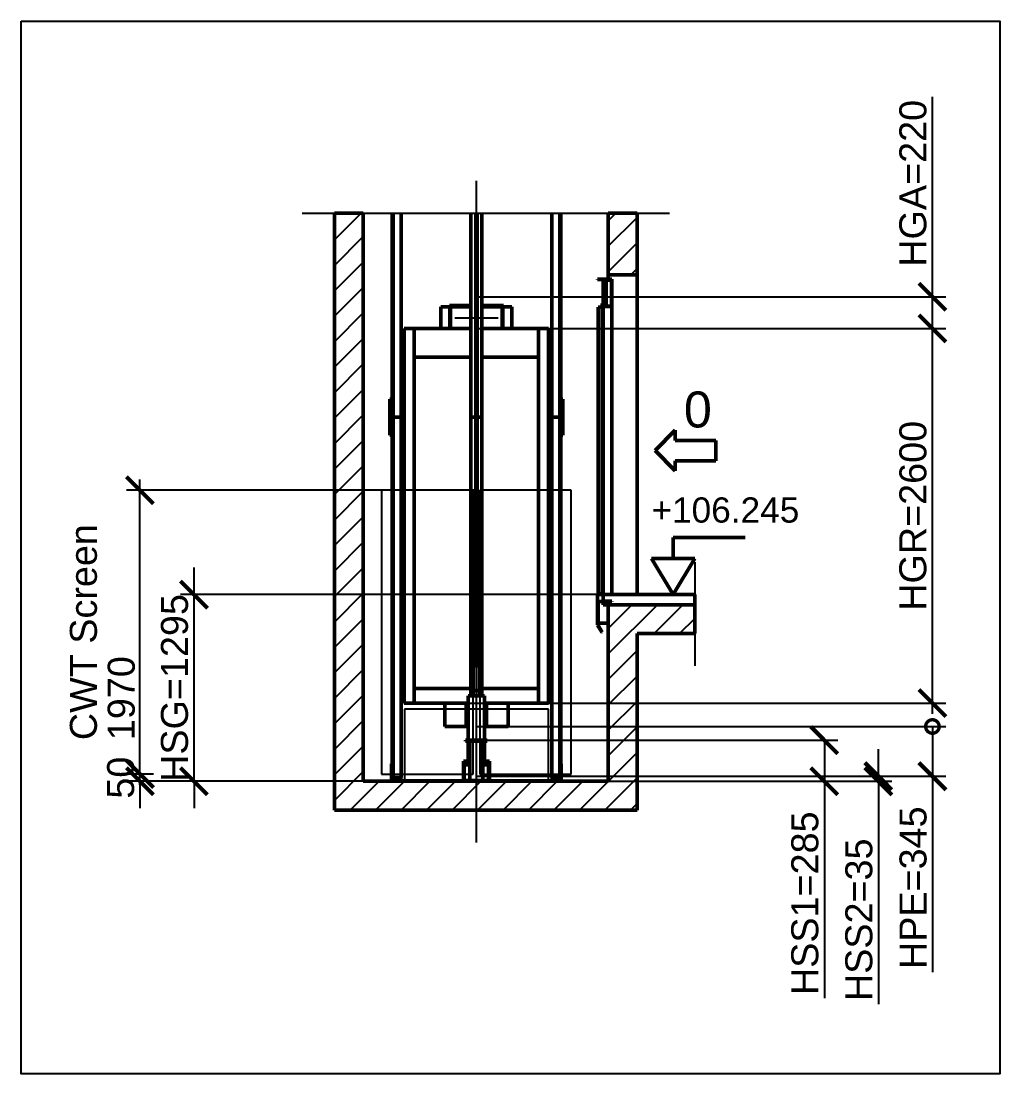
# Model space of a CAD drawing. Header units: millimetres. Extents: x -9546 to 173314, y -46180 to 27253.
# Drawn here: x 97199 to 103993, y -37733 to -30427 of the extents above; entities that cross this region are included whole.
import ezdxf

# ---------------------------------------------------------------- set-up
doc = ezdxf.new("R2010")
doc.units = ezdxf.units.MM
doc.linetypes.add('AM_ISO02W050', pattern=[7.5, 6, -1.5])
doc.linetypes.add('AM_ISO08W050', pattern=[18, 12, -1.5, 3, -1.5])
for name, color, linetype, lineweight in [('AM_0', 7, 'Continuous', 50), ('AM_5', 3, 'Continuous', 25), ('AM_8', 1, 'Continuous', 25), ('LDBuffer-AM_0', 7, 'Continuous', 50), ('LDCar-AM_0', 7, 'Continuous', 50), ('LDCar-AM_3', 6, 'AM_ISO02W050', 25), ('LDCar-AM_4', 3, 'Continuous', 25), ('LDGear-AM_0', 7, 'Continuous', 50), ('LDGear-AM_7', 4, 'AM_ISO08W050', 25), ('LDGuides-AM_0', 7, 'Continuous', 50), ('LDRefugeSpace-AM_3', 6, 'AM_ISO02W050', 25), ('LDShaft-AM_0', 7, 'Continuous', 50), ('LDShaft-AM_5', 3, 'Continuous', 25), ('LDShaft-AM_7', 4, 'AM_ISO08W050', 25)]:
    doc.layers.add(name, color=color, linetype=linetype, lineweight=lineweight)
doc.layers.add('AM_VIEWS', color=1, linetype='Continuous', lineweight=25, plot=False)
doc.styles.add('LD', font='ARIALUNI.ttf')
doc.dimstyles.new('LIFT', dxfattribs={"dimtxt": 2.5, "dimasz": 2.5, "dimexe": 1.25, "dimexo": 0, "dimgap": 0.5, "dimtad": 1, "dimdec": 0, "dimzin": 1, "dimdsep": 46, "dimtxsty": 'LD', "dimblk": 'ARCHTICK', "dimcen": 0, "dimdle": 1, "dimclrd": 3, "dimclre": 3, "dimclrt": 4, "dimadec": 0, "dimazin": 0, "dimtp": 0.1, "dimtm": 0.1, "dimtfac": 0.71, "dimtdec": 0, "dimtix": 1, "dimtmove": 0, "dimatfit": 3, "dimfxl": 1, "dimtolj": 1, "dimarcsym": 0})

# ---------------------------------------------------------------- blocks, each defined once
blk = doc.blocks.new('LD_20260611094835_000003FF')
at = {"layer": 'AM_8'}
for p, q in [((-1900, 3756.9), (-1714.9, 3942)), ((-1900, 3933.6), (-1891.6, 3942)), ((0, 3889.1), (52.9, 3942)), ((0, 3712.3), (200, 3912.3)), ((-1900, 3580.1), (-1700, 3780.1)), ((0, 3535.5), (200, 3735.5)), ((-1900, 3403.3), (-1700, 3603.3)), ((156.2, 3515), (200, 3558.8)), ((-1900, 3226.5), (-1700, 3426.5)), ((-1900, 3049.7), (-1700, 3249.7)), ((-1900, 2873), (-1700, 3073)), ((-1900, 2696.2), (-1700, 2896.2)), ((-1900, 2519.4), (-1700, 2719.4)), ((-1900, 2342.6), (-1700, 2542.6)), ((-1900, 2165.9), (-1700, 2365.9)), ((-1900, 1989.1), (-1700, 2189.1)), ((-1900, 1812.3), (-1700, 2012.3)), ((-1900, 1635.5), (-1700, 1835.5)), ((-1900, 1458.8), (-1700, 1658.8)), ((-1900, 1282), (-1700, 1482)), ((-1900, 1105.2), (-1700, 1305.2)), ((0, 883.9), (341.1, 1225)), ((0, 1060.7), (164.3, 1225)), ((317.9, 1025), (517.9, 1225)), ((-1900, 928.4), (-1700, 1128.4)), ((494.7, 1025), (600, 1130.3)), ((-1900, 751.7), (-1700, 951.7)), ((0, 707.1), (200, 907.1)), ((-1900, 574.9), (-1700, 774.9)), ((0, 530.3), (200, 730.3)), ((-1900, 398.1), (-1700, 598.1)), ((0, 353.6), (200, 553.6)), ((-1900, 221.3), (-1700, 421.3)), ((0, 176.8), (200, 376.8)), ((-1900, 44.5), (-1700, 244.5)), ((-200, -200), (200, 200)), ((-1900, -132.2), (-1700, 67.8)), ((-553.6, -200), (-353.6, 0)), ((-23.2, -200), (200, 23.2)), ((-1791, -200), (-1591, 0)), ((-1614.2, -200), (-1414.2, 0)), ((-1437.4, -200), (-1237.4, 0)), ((-1260.7, -200), (-1060.7, 0)), ((-1083.9, -200), (-883.9, 0)), ((-907.1, -200), (-707.1, 0)), ((-730.3, -200), (-530.3, 0)), ((-376.8, -200), (-176.8, 0)), ((153.6, -200), (200, -153.6))]:
    blk.add_line(p, q, dxfattribs=at)
blk = doc.blocks.new('LD_20260611094835_00000400')
at = {"layer": 'LDShaft-AM_0'}
for p, q in [((-1700, 3942), (-1900, 3942)), ((-1900, 3942), (-1900, 0)), ((-1700, 0), (-1700, 3942)), ((80, 3942), (0, 3942)), ((0, 3942), (0, 3515)), ((200, 3942), (80, 3942)), ((200, 3515), (200, 3942)), ((0, 3515), (0, 3485)), ((0, 3515), (80, 3515)), ((80, 3515), (200, 3515)), ((200, 1295), (200, 3515)), ((80, 1225), (0, 1225)), ((0, 1225), (0, 0)), ((200, 1225), (80, 1225)), ((600, 1225), (200, 1225)), ((600, 1025), (600, 1225)), ((200, -200), (200, 1025)), ((200, 1025), (600, 1025)), ((-1900, 0), (-1900, -200)), ((0, 0), (-1700, 0)), ((-1900, -200), (0, -200)), ((0, -200), (80, -200)), ((80, -200), (200, -200))]:
    blk.add_line(p, q, dxfattribs=at)
blk = doc.blocks.new('LD_ENTRY_R')
for p, q in [((0, 0), (140.6, 140.6)), ((140.6, 70.3), (140.6, 140.6)), ((0, 0), (140.6, -140.6)), ((140.6, 70.3), (422, 70.3)), ((422, -70.3), (422, 70.3)), ((140.6, -70.3), (422, -70.3)), ((140.6, -70.3), (140.6, -140.6))]:
    blk.add_line(p, q)
blk = doc.blocks.new('LD_20260611094835_00000404')
at = {"layer": 'LDCar-AM_0'}
blk.add_blockref('LD_ENTRY_R', (0, 0), dxfattribs=at)
at = {"layer": 'LDCar-AM_0', "style": 'LD'}
blk.add_text('0', height=250, dxfattribs=at).set_placement((200, 160))
blk = doc.blocks.new('LD_ENTRY_FLOOR_R')
for p, q in [((0, 0), (-150, 250)), ((150, 250), (0, 0))]:
    blk.add_line(p, q)
at = {"layer": 'AM_0'}
for p, q in [((0, 397.7), (500, 397.7)), ((0, 250), (0, 397.7)), ((-150, 250), (150, 250))]:
    blk.add_line(p, q, dxfattribs=at)
blk = doc.blocks.new('LD_20260611094835_00000405')
at = {"layer": 'LDCar-AM_0'}
blk.add_blockref('LD_ENTRY_FLOOR_R', (0, 0), dxfattribs=at)
at = {"layer": 'LDCar-AM_0', "style": 'LD'}
blk.add_text('+106.245', height=175, dxfattribs=at).set_placement((-150, 500))
blk = doc.blocks.new('LD_20260611094835_00000406')
at = {"layer": 'LDShaft-AM_0'}
for p, q in [((0, 0), (-35, 0)), ((-35, 0), (-35, -70)), ((80, 0), (0, 0)), ((200, 0), (80, 0)), ((600, 0), (200, 0)), ((600, -70), (600, 0)), ((-35, -70), (0, -70)), ((0, -70), (80, -70)), ((80, -70), (200, -70)), ((200, -70), (600, -70))]:
    blk.add_line(p, q, dxfattribs=at)
blk = doc.blocks.new('LD_20260611094835_00000407')
at = {"layer": 'LDShaft-AM_0'}
for p, q in [((0, 0), (-35, 0)), ((-35, 0), (-35, -1)), ((0, -1), (0, 0)), ((-71, -1), (-71, -151)), ((-35, -1), (-71, -1)), ((-35, -1), (0, -1)), ((0, -151), (0, -22.5)), ((-71, -151), (0, -151))]:
    blk.add_line(p, q, dxfattribs=at)
blk = doc.blocks.new('LD_20260611094835_00000408')
at = {"layer": 'LDCar-AM_0'}
for p, q in [((-40, 2190), (-100, 2190)), ((-100, 2190), (-100, 2187)), ((-100, 2187), (-43, 2187)), ((-60, 2187), (-60, 2003)), ((-43, 2187), (-43, 2010)), ((-30, 2190), (-40, 2190)), ((-40, 2010), (-40, 2190)), ((-30, 2190), (-30, 2170)), ((0, 2190), (-30, 2190)), ((-30, 2170), (-27, 2170)), ((-27, 2170), (-27, 2187)), ((-27, 2187), (-3, 2187)), ((-3, 2187), (-3, 2003)), ((0, 2000), (0, 2190)), ((-66.5, 1995), (-95, 1995)), ((-95, 1995), (-95, 5)), ((-63.5, 2020), (-66.5, 2020)), ((-66.5, 2020), (-66.5, 2000)), ((-66.5, 2000), (0, 2000)), ((-66.5, 5), (-66.5, 1995)), ((-63.5, 2003), (-63.5, 2020)), ((-3, 2003), (-63.5, 2003)), ((-60, 2000), (-60, 0)), ((-43, 2010), (-40, 2010)), ((0, 0), (0, 2000)), ((-60, 0), (-100, 0)), ((-100, 0), (-100, -47.5)), ((-95, 5), (-66.5, 5)), ((-60, -44.5), (-60, 0)), ((-60, 0), (0, 0)), ((-100, -47.5), (-100, -210)), ((-97, -210), (-97, -47.5)), ((-97, -47.5), (-60, -47.5)), ((0, -44.5), (-60, -44.5)), ((-60, -47.5), (0, -47.5)), ((0, -47.5), (0, -44.5)), ((-100, -210), (-97, -210)), ((-97.2, -210.2), (-99.8, -211.8)), ((-99.8, -211.8), (-69.8, -260.8)), ((-67.2, -259.2), (-97.2, -210.2)), ((-69.8, -260.8), (-67.2, -259.2))]:
    blk.add_line(p, q, dxfattribs=at)
blk = doc.blocks.new('LD_20260611094835_00000409')
at = {"layer": 'AM_0'}
for p, q in [((-725, 0.5), (-742.7, 0.5)), ((-742.7, 0.5), (-742.7, 0)), ((-725, 0), (-725, 0.5)), ((-725, 0.5), (-725, 0)), ((-707.3, 0.5), (-725, 0.5)), ((-707.3, 0), (-707.3, 0.5)), ((-100, 0.5), (-117.7, 0.5)), ((-117.7, 0.5), (-117.7, 0)), ((-100, 0), (-100, 0.5)), ((-100, 0.5), (-100, 0)), ((-82.3, 0.5), (-100, 0.5)), ((-82.3, 0), (-82.3, 0.5))]:
    blk.add_line(p, q, dxfattribs=at)
blk = doc.blocks.new('LD_20260611094835_0000040A')
at = {"layer": 'LDShaft-AM_7'}
blk.add_line((0, -20061), (0, -15469), dxfattribs=at)
blk = doc.blocks.new('LD_20260611094835_0000040C')
at = {"layer": 'LDCar-AM_3'}
for p, q in [((-23, 2020), (-658, 2020)), ((-658, 2020), (-658, 50)), ((-23, 50), (-23, 2020)), ((658, 2020), (23, 2020)), ((23, 2020), (23, 50)), ((658, 50), (658, 2020)), ((-658, 50), (-23, 50)), ((23, 50), (658, 50))]:
    blk.add_line(p, q, dxfattribs=at)
blk = doc.blocks.new('LD_20260611094835_0000040D')
at = {"layer": 'LDCar-AM_0'}
for p, q in [((-37.5, 160), (-187.5, 160)), ((-187.5, 160), (-187.5, 150)), ((-187.5, 150), (-37.5, 150)), ((-37.5, 150), (-180, 150)), ((-180, 150), (-180, 0)), ((187.5, 160), (37.5, 160)), ((37.5, 150), (187.5, 150)), ((180, 150), (37.5, 150)), ((180, 0), (180, 150)), ((187.5, 150), (187.5, 160)), ((-431, 0), (-501, 0)), ((-501, 0), (-501, -2600)), ((-37.5, 0), (-431, 0)), ((-431, -2600), (-431, 0)), ((-180, 0), (-37.5, 0)), ((431, 0), (37.5, 0)), ((37.5, 0), (180, 0)), ((501, 0), (431, 0)), ((431, 0), (431, -2600)), ((501, -2600), (501, 0)), ((-431, -200), (-37.5, -200)), ((37.5, -200), (431, -200)), ((-37.5, -2498), (-431, -2498)), ((431, -2498), (37.5, -2498)), ((-501, -2600), (-431, -2600)), ((-431, -2600), (-56, -2600)), ((-75, -2600), (-220, -2600)), ((-220, -2600), (-220, -2762)), ((-56, -2600), (-75, -2600)), ((-75, -2600), (-75, -2610)), ((-75, -2610), (-56, -2610)), ((-70, -2610), (-70, -2762)), ((56, -2600), (431, -2600)), ((75, -2600), (56, -2600)), ((56, -2610), (75, -2610)), ((70, -2762), (70, -2610)), ((220, -2600), (75, -2600)), ((75, -2610), (75, -2600)), ((220, -2762), (220, -2600)), ((431, -2600), (501, -2600)), ((-220, -2762), (-56, -2762)), ((-70, -2762), (-56, -2762)), ((56, -2762), (70, -2762)), ((56, -2762), (220, -2762))]:
    blk.add_line(p, q, dxfattribs=at)
blk = doc.blocks.new('LD_20260611094835_0000040E')
at = {"layer": 'LDGear-AM_0'}
for p, q in [((-246, 75), (-246, 69.3)), ((-184, 75), (-246, 75)), ((-184, 69.3), (-184, 75)), ((184, 75), (184, 69.3)), ((246, 75), (184, 75)), ((246, 69.3), (246, 75)), ((-246, 69.3), (-246, 53)), ((-246, 53), (-246, 28.7)), ((-246, 28.7), (-246, 0)), ((-246, 0), (-246, -28.7)), ((-184, 53), (-184, 69.3)), ((-184, 28.7), (-184, 53)), ((-184, 0), (-184, 28.7)), ((-184, -28.7), (-184, 0)), ((184, 69.3), (184, 53)), ((184, 53), (184, 28.7)), ((184, 28.7), (184, 0)), ((184, 0), (184, -28.7)), ((246, 53), (246, 69.3)), ((246, 28.7), (246, 53)), ((246, 0), (246, 28.7)), ((246, -28.7), (246, 0)), ((-246, -28.7), (-246, -53)), ((-246, -53), (-246, -69.3)), ((-246, -69.3), (-246, -75)), ((-184, -53), (-184, -28.7)), ((-184, -69.3), (-184, -53)), ((-184, -75), (-184, -69.3)), ((184, -28.7), (184, -53)), ((184, -53), (184, -69.3)), ((184, -69.3), (184, -75)), ((246, -53), (246, -28.7)), ((246, -69.3), (246, -53)), ((246, -75), (246, -69.3)), ((-246, -75), (-184, -75)), ((184, -75), (246, -75))]:
    blk.add_line(p, q, dxfattribs=at)
blk = doc.blocks.new('LD_20260611094835_0000040F')
at = {"layer": 'LDGear-AM_7'}
for p, q in [((0, 222.5), (0, -222.5)), ((-150, 0), (150, 0))]:
    blk.add_line(p, q, dxfattribs=at)
blk = doc.blocks.new('LD_20260611094835_00000411')
at = {"layer": 'LDGuides-AM_0'}
for p, q in [((-31, 486), (-31, -930)), ((24, -930), (24, 486)), ((24, 486), (24, -930)), ((31, -930), (31, 486)), ((-31, -930), (24, -930)), ((24, -930), (31, -930))]:
    blk.add_line(p, q, dxfattribs=at)
blk = doc.blocks.new('LD_20260611094835_00000412')
at = {"layer": 'LDGuides-AM_0'}
for p, q in [((24, 1250), (-31, 1250)), ((-31, 1250), (-31, -1250)), ((31, 1250), (24, 1250)), ((24, 1250), (24, -1249)), ((24, -1249), (24, 1250)), ((31, -1249), (31, 1250)), ((-31, -1250), (-29, -1250))]:
    blk.add_line(p, q, dxfattribs=at)
blk = doc.blocks.new('LD_20260611094835_00000413')
at = {"layer": 'AM_0'}
for p, q in [((15, 125), (0, 125)), ((0, 125), (0, -125)), ((15, -125), (15, 125)), ((0, -125), (15, -125))]:
    blk.add_line(p, q, dxfattribs=at)
blk = doc.blocks.new('LD_20260611094835_00000415')
at = {"layer": 'LDGuides-AM_0'}
for p, q in [((-31, 486), (-31, -930)), ((-24, -930), (-24, 486)), ((-24, 486), (-24, -930)), ((31, -930), (31, 486)), ((-31, -930), (-24, -930)), ((-24, -930), (31, -930))]:
    blk.add_line(p, q, dxfattribs=at)
blk = doc.blocks.new('LD_20260611094835_00000416')
at = {"layer": 'LDGuides-AM_0'}
for p, q in [((-24, 1250), (-31, 1250)), ((-31, 1250), (-31, -1249)), ((31, 1250), (-24, 1250)), ((-24, 1250), (-24, -1249)), ((-24, -1249), (-24, 1250)), ((31, -1250), (31, 1250)), ((29, -1250), (31, -1250))]:
    blk.add_line(p, q, dxfattribs=at)
blk = doc.blocks.new('LD_20260611094835_00000417')
at = {"layer": 'AM_0'}
for p, q in [((0, 125), (-15, 125)), ((-15, 125), (-15, -125)), ((0, -125), (0, 125)), ((-15, -125), (0, -125))]:
    blk.add_line(p, q, dxfattribs=at)
blk = doc.blocks.new('LD_20260611094835_00000418')
at = {"layer": 'LDBuffer-AM_0'}
for p, q in [((-56, 279), (-56, 140)), ((56, 140), (56, 279))]:
    blk.add_line(p, q, dxfattribs=at)
blk = doc.blocks.new('LD_20260611094835_00000419')
at = {"layer": 'LDBuffer-AM_0'}
for p, q in [((-589, 120), (-589, 0)), ((-585, 120), (-589, 120)), ((-588, 120), (-588, 0)), ((-585, 120), (-588, 120)), ((-585, 4), (-585, 120)), ((-585, 3), (-585, 120)), ((585, 120), (585, 4)), ((589, 120), (585, 120)), ((588, 120), (585, 120)), ((585, 120), (585, 3)), ((588, 0), (588, 120)), ((589, 0), (589, 120)), ((-589, 0), (-90, 0)), ((-588, 0), (-518, 0)), ((-525, 27), (-585, 27)), ((-585, 27), (-585, 4)), ((-525, 27), (-585, 27)), ((-585, 27), (-585, 4)), ((-90, 4), (-585, 4)), ((-518, 3), (-585, 3)), ((-525, 4), (-525, 27)), ((-525, 4), (-525, 27)), ((-518, 0), (-518, 3)), ((585, 4), (90, 4)), ((90, 0), (172.3, 0)), ((207.7, 0), (589, 0)), ((585, 3), (518, 3)), ((518, 3), (518, 0)), ((518, 0), (588, 0)), ((585, 27), (525, 27)), ((525, 27), (525, 4)), ((585, 27), (525, 27)), ((525, 27), (525, 4)), ((585, 4), (585, 27)), ((585, 4), (585, 27))]:
    blk.add_line(p, q, dxfattribs=at)
blk = doc.blocks.new('LD_20260611094835_0000041C')
at = {"layer": 'LDBuffer-AM_0'}
for p, q in [((-27.7, 811), (-30, 811)), ((-30, 811), (-30, 801)), ((-21.2, 811), (-27.7, 811)), ((-11.5, 811), (-21.2, 811)), ((0, 811), (-11.5, 811)), ((11.5, 811), (0, 811)), ((21.2, 811), (11.5, 811)), ((27.7, 811), (21.2, 811)), ((30, 811), (27.7, 811)), ((30, 801), (30, 811)), ((-30, 801), (-27.7, 801)), ((-27.7, 801), (-21.2, 801)), ((-20.8, 801), (-22.5, 801)), ((-22.5, 801), (-22.5, 593)), ((-21.2, 801), (-11.5, 801)), ((-15.9, 801), (-20.8, 801)), ((-8.6, 801), (-15.9, 801)), ((-11.5, 801), (0, 801)), ((0, 801), (-8.6, 801)), ((8.6, 801), (0, 801)), ((0, 801), (11.5, 801)), ((15.9, 801), (8.6, 801)), ((11.5, 801), (21.2, 801)), ((20.8, 801), (15.9, 801)), ((22.5, 801), (20.8, 801)), ((21.2, 801), (27.7, 801)), ((22.5, 593), (22.5, 801)), ((27.7, 801), (30, 801)), ((-51.7, 593), (-56, 593)), ((-56, 593), (-56, 285)), ((-39.6, 593), (-51.7, 593)), ((-21.4, 593), (-39.6, 593)), ((-20.8, 630), (-22.5, 630)), ((-22.5, 630), (-22.5, 629)), ((-22.5, 629), (-20.8, 629)), ((-22.5, 593), (-20.8, 593)), ((0, 593), (-21.4, 593)), ((-15.9, 630), (-20.8, 630)), ((-20.8, 629), (-15.9, 629)), ((-20.8, 593), (-15.9, 593)), ((-8.6, 630), (-15.9, 630)), ((-15.9, 629), (-8.6, 629)), ((-15.9, 593), (-8.6, 593)), ((0, 630), (-8.6, 630)), ((-8.6, 629), (0, 629)), ((-8.6, 593), (0, 593)), ((8.6, 630), (0, 630)), ((0, 629), (8.6, 629)), ((21.4, 593), (0, 593)), ((0, 593), (8.6, 593)), ((15.9, 630), (8.6, 630)), ((8.6, 629), (15.9, 629)), ((8.6, 593), (15.9, 593)), ((20.8, 630), (15.9, 630)), ((15.9, 629), (20.8, 629)), ((15.9, 593), (20.8, 593)), ((22.5, 630), (20.8, 630)), ((20.8, 629), (22.5, 629)), ((20.8, 593), (22.5, 593)), ((39.6, 593), (21.4, 593)), ((22.5, 629), (22.5, 630)), ((51.7, 593), (39.6, 593)), ((56, 593), (51.7, 593)), ((56, 285), (56, 593)), ((-56, 285), (-51.7, 285)), ((-51.7, 285), (-39.6, 285)), ((-39.6, 285), (-21.4, 285)), ((-21.4, 285), (0, 285)), ((0, 285), (21.4, 285)), ((21.4, 285), (39.6, 285)), ((39.6, 285), (51.7, 285)), ((51.7, 285), (56, 285))]:
    blk.add_line(p, q, dxfattribs=at)
blk = doc.blocks.new('LD_20260611094835_0000041D')
at = {"layer": 'LDBuffer-AM_0'}
for p, q in [((75, 285), (-75, 285)), ((-75, 285), (-75, 279)), ((-75, 279), (75, 279)), ((45, 279), (-45, 279)), ((-45, 279), (-45, 6)), ((45, 6), (45, 279)), ((75, 279), (75, 285)), ((-45, 140), (-90, 140)), ((-90, 140), (-90, 5)), ((-45, 115), (-85, 115)), ((-85, 115), (-85, 5)), ((90, 140), (45, 140)), ((85, 115), (45, 115)), ((85, 5), (85, 115)), ((90, 5), (90, 140)), ((-90, 5), (-75, 5)), ((-75, 5), (-90, 5)), ((-90, 5), (-90, 0)), ((-90, 0), (-75, 0)), ((75, 6), (-75, 6)), ((-75, 6), (-75, 0)), ((-75, 0), (75, 0)), ((-45, 6), (45, 6)), ((75, 0), (75, 6)), ((75, 5), (90, 5)), ((90, 5), (75, 5)), ((75, 0), (90, 0)), ((90, 0), (90, 5))]:
    blk.add_line(p, q, dxfattribs=at)
blk = doc.blocks.new('LD_20260611094835_0000041F')
at = {"layer": 'LDGuides-AM_0'}
for p, q in [((-37.5, 486), (-37.5, -930)), ((-5, 486), (-5, -930)), ((-5, -930), (-5, 486)), ((5, -930), (5, 486)), ((5, 486), (5, -930)), ((37.5, -930), (37.5, 486)), ((-37.5, -930), (-5, -930)), ((-5, -930), (5, -930)), ((5, -930), (37.5, -930))]:
    blk.add_line(p, q, dxfattribs=at)
blk = doc.blocks.new('LD_20260611094835_00000420')
at = {"layer": 'LDGuides-AM_0'}
for p, q in [((-5, 1250), (-37.5, 1250)), ((-37.5, 1250), (-37.5, -683)), ((5, 1250), (-5, 1250)), ((-5, 1250), (-5, -465)), ((-5, -465), (-5, 1250)), ((5, -465), (5, 1250)), ((37.5, 1250), (5, 1250)), ((5, 1250), (5, -465)), ((37.5, -683), (37.5, 1250))]:
    blk.add_line(p, q, dxfattribs=at)
blk = doc.blocks.new('LD_20260611094835_00000422')
at = {"layer": 'LDRefugeSpace-AM_3'}
for p, q in [((500, 250), (-500, 250)), ((-500, 250), (-500, -250)), ((500, -250), (500, 250)), ((-500, -250), (500, -250))]:
    blk.add_line(p, q, dxfattribs=at)
blk = doc.blocks.new('_ArchTick')
at = {"color": 0, "linetype": 'ByBlock', "const_width": 0.15}
blk.add_lwpolyline([(-0.5, -0.5), (0.5, 0.5)], dxfattribs=at)
blk = doc.blocks.new('*D2544')
at = {"layer": 'Defpoints', "color": 0, "transparency": 16777216}
for p in [(100358.9, -35417.3), (102773.9, -35417.3), (100358.9, -35702.3)]:
    blk.add_point(p, dxfattribs=at)
at = {"layer": 'LDShaft-AM_5', "color": 3, "lineweight": -2, "transparency": 16777216}
for p, q in [((100358.9, -35417.3), (102867.7, -35417.3)), ((102773.9, -35417.3), (102773.9, -35777.3)), ((100358.9, -35702.3), (102867.7, -35702.3)), ((102773.9, -35702.3), (102773.9, -37207.6))]:
    blk.add_line(p, q, dxfattribs=at)
at = {"layer": 'LDShaft-AM_5', "color": 3, "lineweight": -2, "transparency": 16777216, "xscale": 187.5, "yscale": 187.5, "zscale": 187.5}
for p, rotation in [((102773.9, -35417.3), 90), ((102773.9, -35702.3), 270)]:
    blk.add_blockref('_ArchTick', p, dxfattribs=dict(at, rotation=rotation))
at = {"layer": 'LDShaft-AM_5', "color": 4, "transparency": 16777216, "insert": (102639.5, -36548.7), "char_height": 187.5, "attachment_point": 5, "rotation": 90, "style": 'LD'}
blk.add_mtext('\\A1;HSS1=285', dxfattribs=at)
blk = doc.blocks.new('*D2545')
at = {"layer": 'AM_5', "color": 3, "lineweight": -2, "transparency": 16777216}
for p, q in [((98398.9, -34407.3), (98398.9, -34219.8)), ((101273.9, -34407.3), (98305.2, -34407.3)), ((98398.9, -35702.3), (98398.9, -34407.3)), ((101273.9, -35702.3), (98305.2, -35702.3)), ((98398.9, -35702.3), (98398.9, -35889.8))]:
    blk.add_line(p, q, dxfattribs=at)
at = {"layer": 'Defpoints', "color": 0, "transparency": 16777216}
for p in [(98398.9, -34407.3), (101273.9, -34407.3), (101273.9, -35702.3)]:
    blk.add_point(p, dxfattribs=at)
at = {"layer": 'AM_5', "color": 3, "lineweight": -2, "transparency": 16777216, "xscale": 187.5, "yscale": 187.5, "zscale": 187.5}
for p, rotation in [((98398.9, -34407.3), 270), ((98398.9, -35702.3), 90)]:
    blk.add_blockref('_ArchTick', p, dxfattribs=dict(at, rotation=rotation))
at = {"layer": 'AM_5', "color": 4, "transparency": 16777216, "insert": (98264.5, -35054.8), "char_height": 187.5, "attachment_point": 5, "rotation": 90, "style": 'LD'}
blk.add_mtext('\\A1;HSG=1295', dxfattribs=at)
blk = doc.blocks.new('*D2546')
at = {"layer": 'Defpoints', "color": 0, "transparency": 16777216}
for p in [(98023.9, -35652.3), (98117.7, -35652.3), (100358.9, -35702.3)]:
    blk.add_point(p, dxfattribs=at)
at = {"layer": 'LDShaft-AM_5', "color": 3, "lineweight": -2, "transparency": 16777216}
for p, q in [((98023.9, -35652.3), (98023.9, -35464.8)), ((98117.7, -35652.3), (97930.2, -35652.3)), ((98023.9, -35702.3), (98023.9, -35652.3)), ((100358.9, -35702.3), (97930.2, -35702.3)), ((98023.9, -35702.3), (98023.9, -35889.8))]:
    blk.add_line(p, q, dxfattribs=at)
at = {"layer": 'LDShaft-AM_5', "color": 3, "lineweight": -2, "transparency": 16777216, "xscale": 187.5, "yscale": 187.5, "zscale": 187.5}
for p, rotation in [((98023.9, -35652.3), 270), ((98023.9, -35702.3), 90)]:
    blk.add_blockref('_ArchTick', p, dxfattribs=dict(at, rotation=rotation))
at = {"layer": 'LDShaft-AM_5', "color": 4, "transparency": 16777216, "insert": (97890.6, -35677.3), "char_height": 187.5, "attachment_point": 5, "rotation": 90, "style": 'LD'}
blk.add_mtext('\\A1;50', dxfattribs=at)
blk = doc.blocks.new('_NONE')
blk = doc.blocks.new('*D2547')
at = {"layer": 'Defpoints', "color": 0, "transparency": 16777216}
for p in [(98023.9, -33682.3), (100358.9, -33682.3), (98117.7, -35652.3)]:
    blk.add_point(p, dxfattribs=at)
at = {"layer": 'LDShaft-AM_5', "color": 3, "lineweight": -2, "transparency": 16777216}
for p, q in [((98023.9, -35727.3), (98023.9, -33607.3)), ((100358.9, -33682.3), (97930.2, -33682.3)), ((98117.7, -35652.3), (97930.2, -35652.3))]:
    blk.add_line(p, q, dxfattribs=at)
at = {"layer": 'LDShaft-AM_5', "color": 3, "lineweight": -2, "transparency": 16777216, "xscale": 187.5, "yscale": 187.5, "zscale": 187.5}
for p, rotation in [((98023.9, -33682.3), 90), ((98023.9, -35652.3), 270)]:
    blk.add_blockref('_ArchTick', p, dxfattribs=dict(at, rotation=rotation))
at = {"layer": 'LDShaft-AM_5', "color": 4, "transparency": 16777216, "insert": (97762.4, -34667.3), "char_height": 187.5, "attachment_point": 5, "rotation": 90, "style": 'LD'}
blk.add_mtext('\\A1;{\\SCWT Screen^ 1970;} ', dxfattribs=at)
blk = doc.blocks.new('*D2548')
at = {"layer": 'AM_5', "color": 3, "lineweight": -2, "transparency": 16777216}
for p, q in [((103148.9, -35667.3), (103148.9, -35479.8)), ((100358.9, -35667.3), (103242.7, -35667.3)), ((100358.9, -35702.3), (103242.7, -35702.3)), ((103148.9, -35667.3), (103148.9, -35702.3)), ((103148.9, -35702.3), (103148.9, -37249.4))]:
    blk.add_line(p, q, dxfattribs=at)
at = {"layer": 'Defpoints', "color": 0, "transparency": 16777216}
for p in [(100358.9, -35667.3), (100358.9, -35702.3), (103148.9, -35667.3)]:
    blk.add_point(p, dxfattribs=at)
at = {"layer": 'AM_5', "color": 3, "lineweight": -2, "transparency": 16777216, "xscale": 187.5, "yscale": 187.5, "zscale": 187.5}
for p, rotation in [((103148.9, -35667.3), 270), ((103148.9, -35702.3), 90)]:
    blk.add_blockref('_ArchTick', p, dxfattribs=dict(at, rotation=rotation))
at = {"layer": 'AM_5', "color": 4, "transparency": 16777216, "insert": (103014.5, -36663.4), "char_height": 187.5, "attachment_point": 5, "rotation": 90, "style": 'LD'}
blk.add_mtext('\\A1;HSS2=35', dxfattribs=at)
blk = doc.blocks.new('*D2549')
at = {"layer": 'AM_5', "color": 3, "lineweight": -2, "transparency": 16777216}
for p, q in [((103523.9, -35235.3), (103523.9, -32485.3)), ((100861.9, -32560.3), (103617.7, -32560.3)), ((99855.9, -35160.3), (103617.7, -35160.3))]:
    blk.add_line(p, q, dxfattribs=at)
at = {"layer": 'Defpoints', "color": 0, "transparency": 16777216}
for p in [(100861.9, -32560.3), (103523.9, -32560.3), (99855.9, -35160.3)]:
    blk.add_point(p, dxfattribs=at)
at = {"layer": 'AM_5', "color": 3, "lineweight": -2, "transparency": 16777216, "xscale": 187.5, "yscale": 187.5, "zscale": 187.5}
for p, rotation in [((103523.9, -32560.3), 90), ((103523.9, -35160.3), 270)]:
    blk.add_blockref('_ArchTick', p, dxfattribs=dict(at, rotation=rotation))
at = {"layer": 'AM_5', "color": 4, "transparency": 16777216, "insert": (103389.5, -33860.3), "char_height": 187.5, "attachment_point": 5, "rotation": 90, "style": 'LD'}
blk.add_mtext('\\A1;HGR=2600', dxfattribs=at)
blk = doc.blocks.new('*D2550')
at = {"layer": 'AM_5', "color": 3, "lineweight": -2, "transparency": 16777216}
for p, q in [((103523.9, -32340.3), (103523.9, -30953)), ((100358.9, -32340.3), (103617.7, -32340.3)), ((103523.9, -32635.3), (103523.9, -32340.3)), ((100358.9, -32560.3), (103617.7, -32560.3))]:
    blk.add_line(p, q, dxfattribs=at)
at = {"layer": 'Defpoints', "color": 0, "transparency": 16777216}
for p in [(100358.9, -32340.3), (103523.9, -32340.3), (100358.9, -32560.3)]:
    blk.add_point(p, dxfattribs=at)
at = {"layer": 'AM_5', "color": 3, "lineweight": -2, "transparency": 16777216, "xscale": 187.5, "yscale": 187.5, "zscale": 187.5}
for p, rotation in [((103523.9, -32340.3), 90), ((103523.9, -32560.3), 270)]:
    blk.add_blockref('_ArchTick', p, dxfattribs=dict(at, rotation=rotation))
at = {"layer": 'AM_5', "color": 4, "transparency": 16777216, "insert": (103389.5, -31552.9), "char_height": 187.5, "attachment_point": 5, "rotation": 90, "style": 'LD'}
blk.add_mtext('\\A1;HGA=220', dxfattribs=at)
blk = doc.blocks.new('_DotSmall')
at = {"color": 0, "linetype": 'ByBlock', "const_width": 0.5}
blk.add_lwpolyline([(-0.0625, 0, 1), (0.0625, 0, 1)], format="xyb", close=True, dxfattribs=at)
blk = doc.blocks.new('*D2551')
at = {"layer": 'Defpoints', "color": 0, "transparency": 16777216}
for p in [(100358.9, -35322.3), (103523.9, -35322.3), (100358.9, -35667.3)]:
    blk.add_point(p, dxfattribs=at)
at = {"layer": 'LDShaft-AM_5', "color": 3, "lineweight": -2, "transparency": 16777216}
for p, q in [((100358.9, -35322.3), (103617.7, -35322.3)), ((103523.9, -35322.3), (103523.9, -35742.3)), ((100358.9, -35667.3), (103617.7, -35667.3)), ((103523.9, -35667.3), (103523.9, -37026.9))]:
    blk.add_line(p, q, dxfattribs=at)
at = {"layer": 'LDShaft-AM_5', "color": 3, "lineweight": -2, "transparency": 16777216, "xscale": 187.5, "yscale": 187.5, "zscale": 187.5}
for name, p, rotation in [('_DotSmall', (103523.9, -35322.3), 90), ('_ArchTick', (103523.9, -35667.3), 270)]:
    blk.add_blockref(name, p, dxfattribs=dict(at, rotation=rotation))
at = {"layer": 'LDShaft-AM_5', "color": 4, "transparency": 16777216, "insert": (103390.6, -36440.9), "char_height": 187.5, "attachment_point": 5, "rotation": 90, "style": 'LD'}
blk.add_mtext('\\A1;HPE=345', dxfattribs=at)
blk = doc.blocks.new('LD_20260611094835_00000424')
at = {"layer": 'LDCar-AM_4'}
blk.add_line((-2125, 3942), (425, 3942), dxfattribs=at)
blk = doc.blocks.new('LD_20260611094835_00000425')
at = {"layer": 'LDCar-AM_4'}
blk.add_line((600, 1520), (600, 800), dxfattribs=at)

msp = doc.modelspace()

# ---------------------------------------------------------------- linework, layer by layer
at = {"layer": 'AM_VIEWS'}
msp.add_lwpolyline([(97198.5, -30427), (103992.7, -30427), (103992.7, -37733.1), (97198.5, -37733.1)], close=True, dxfattribs=at)

# ---------------------------------------------------------------- block references
for name, p in [('LD_20260611094835_0000040A', (100358.9, -16066.3)), ('LD_20260611094835_00000424', (101273.9, -35702.3)), ('LD_20260611094835_000003FF', (101273.9, -35702.3)), ('LD_20260611094835_00000400', (101273.9, -35702.3)), ('LD_20260611094835_00000415', (99804.9, -32246.3)), ('LD_20260611094835_0000041F', (100358.9, -32246.3)), ('LD_20260611094835_00000411', (100912.9, -32246.3)), ('LD_20260611094835_00000408', (101298.9, -34407.3)), ('LD_20260611094835_0000040F', (100358.9, -32485.3)), ('LD_20260611094835_0000040D', (100358.9, -32560.3)), ('LD_20260611094835_0000040E', (100358.9, -32485.3)), ('LD_20260611094835_00000404', (101598.9, -33407.3)), ('LD_20260611094835_00000417', (99773.9, -33176.3)), ('LD_20260611094835_00000413', (100943.9, -33176.3)), ('LD_20260611094835_00000416', (99804.9, -34426.3)), ('LD_20260611094835_00000420', (100358.9, -34426.3)), ('LD_20260611094835_00000412', (100912.9, -34426.3)), ('LD_20260611094835_0000040C', (100358.9, -35702.3)), ('LD_20260611094835_00000405', (101723.9, -34407.3)), ('LD_20260611094835_00000425', (101273.9, -35702.3)), ('LD_20260611094835_00000406', (101273.9, -34407.3)), ('LD_20260611094835_00000407', (101273.9, -34454.8)), ('LD_20260611094835_0000041C', (100358.9, -35702.3)), ('LD_20260611094835_00000422', (100358.9, -35452.3)), ('LD_20260611094835_0000041D', (100358.9, -35702.3)), ('LD_20260611094835_00000418', (100358.9, -35702.3)), ('LD_20260611094835_00000419', (100358.9, -35702.3)), ('LD_20260611094835_00000409', (101273.9, -35702.3))]:
    msp.add_blockref(name, p)

# ---------------------------------------------------------------- dimensions: what is measured, and where the dimension line sits
at = {"layer": 'AM_5'}
for base, p1, p2, text, override, picture, middle in [((103523.9, -32340.3), (100358.9, -32560.3), (100358.9, -32340.3), 'HGA=<>', {"dimscale": 75, "dimtxt": 2.5, "dimjust": 2, "dimblk1": 'NONE', "dimtix": 0}, '*D2550', (103389.5, -31552.9)), ((103523.9, -32560.3), (99855.9, -35160.3), (100861.9, -32560.3), 'HGR=<>', {"dimscale": 75, "dimtxt": 2.5, "dimtix": 1}, '*D2549', (103389.5, -33860.3)), ((98398.9, -34407.3), (101273.9, -35702.3), (101273.9, -34407.3), 'HSG=<>', {"dimscale": 75, "dimtxt": 2.5, "dimtix": 1}, '*D2545', (98264.5, -35054.8)), ((103148.9, -35667.3), (100358.9, -35702.3), (100358.9, -35667.3), 'HSS2=<>', {"dimscale": 75, "dimtxt": 2.5, "dimjust": 1, "dimtix": 0}, '*D2548', (103014.5, -36663.4))]:
    dim = msp.add_linear_dim(base=base, p1=p1, p2=p2, angle=90, text=text, dimstyle='LIFT', override=override, dxfattribs=at)
    dim.commit()
    dim.dimension.update_dxf_attribs({"geometry": picture, "text_midpoint": middle})
at = {"layer": 'LDShaft-AM_5'}
for base, p1, p2, text, override, picture, middle in [((98023.9, -33682.3), (98117.7, -35652.3), (100358.9, -33682.3), '{\\SCWT Screen^ <>;} ', {"dimscale": 75, "dimtxt": 2.5, "dimtix": 1}, '*D2547', (97762.4, -34667.3)), ((103523.9, -35322.3), (100358.9, -35667.3), (100358.9, -35322.3), 'HPE=<>', {"dimscale": 75, "dimtxt": 2.5, "dimjust": 1, "dimblk2": 'DOTSMALL', "dimsah": 1, "dimtix": 0}, '*D2551', (103390.6, -36440.9)), ((102773.9, -35417.3), (100358.9, -35702.3), (100358.9, -35417.3), 'HSS1=<>', {"dimscale": 75, "dimtxt": 2.5, "dimjust": 1, "dimtix": 0}, '*D2544', (102639.5, -36548.7))]:
    dim = msp.add_linear_dim(base=base, p1=p1, p2=p2, angle=90, text=text, dimstyle='LIFT', override=override, dxfattribs=at)
    dim.commit()
    dim.dimension.update_dxf_attribs({"geometry": picture, "text_midpoint": middle})
dim = msp.add_linear_dim(base=(98023.9, -35652.3), p1=(100358.9, -35702.3), p2=(98117.7, -35652.3), angle=90, dimstyle='LIFT', override={"dimscale": 75, "dimtxt": 2.5, "dimblk2": 'NONE', "dimtix": 1}, dxfattribs=at)
dim.commit()
dim.dimension.update_dxf_attribs({"geometry": '*D2546', "text_midpoint": (97890.6, -35677.3)})

doc.saveas('drawing.dxf')
